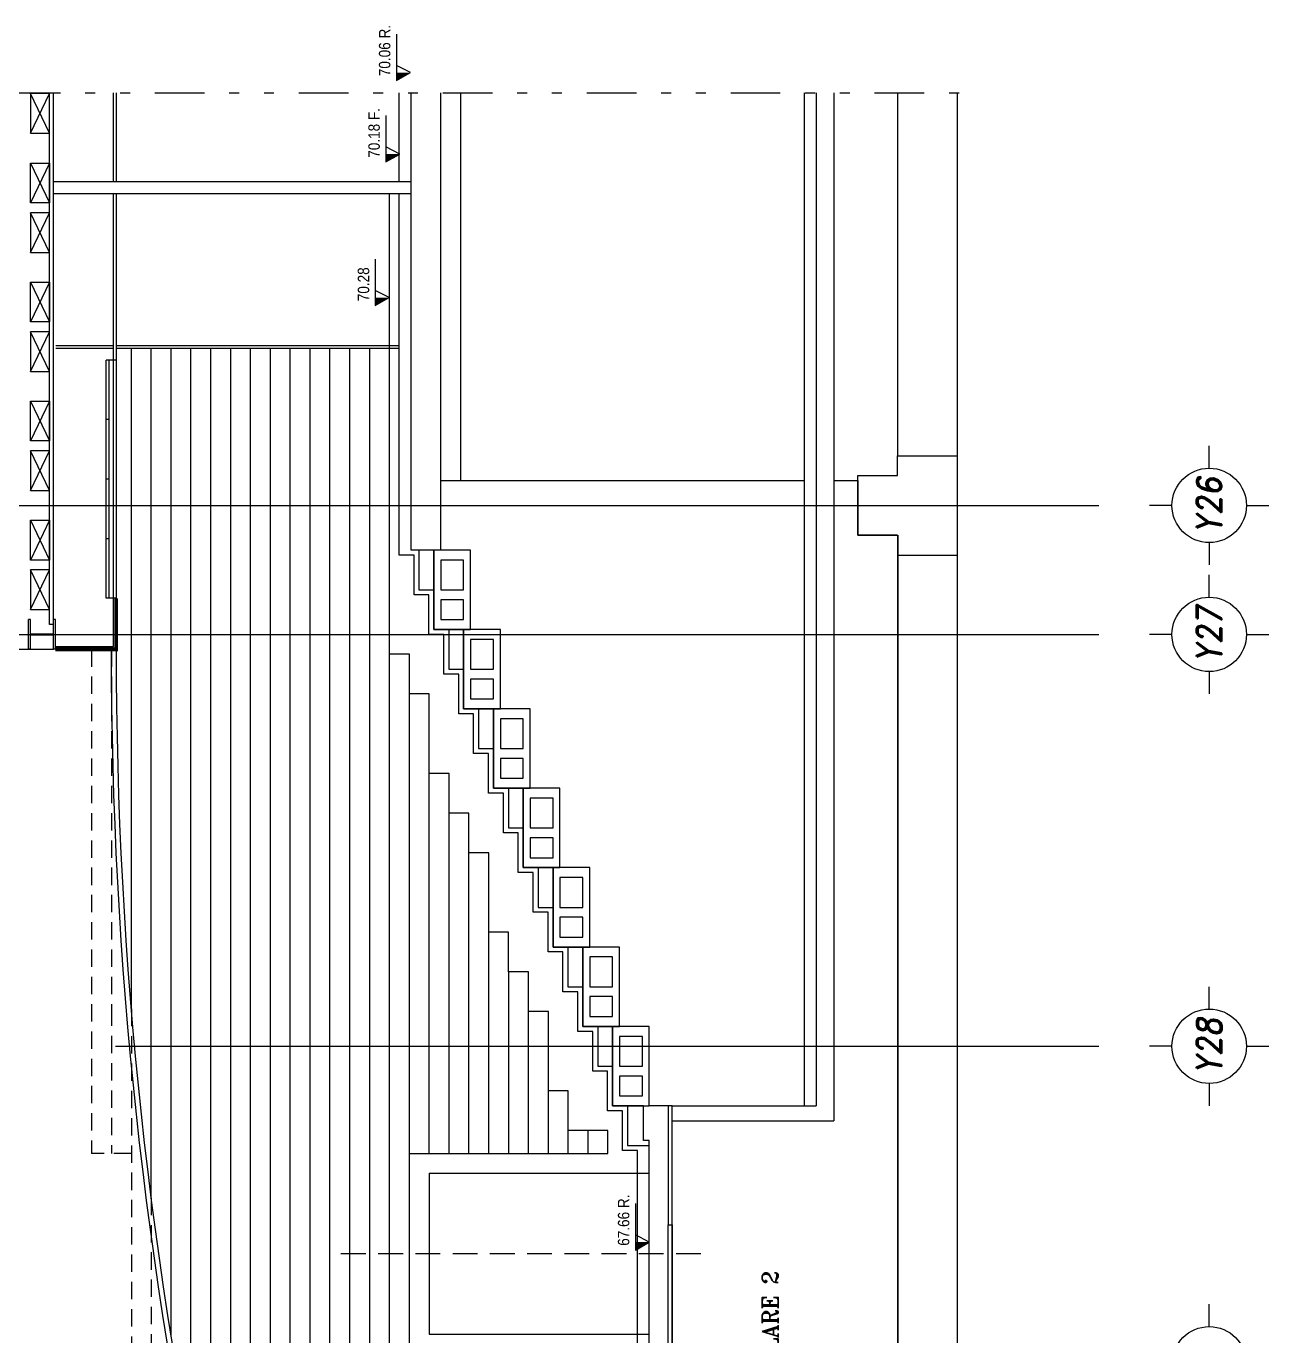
# Model space of a CAD drawing. Extents: x 271.1 to 330.5, y -7 to 33.8.
# Drawn here: x 278.77 to 291.28, y 17.75 to 30.94 of the extents above; entities that cross this region are included whole.
import ezdxf
from ezdxf.enums import TextEntityAlignment as Align

# ---------------------------------------------------------------- set-up
doc = ezdxf.new("R2010")
doc.units = 0
doc.header["$MEASUREMENT"] = 0
for name, pattern in [('ACAD_ISO03W100', [30, 12, -18]), ('DIVIDE', [1.25, 0.5, -0.25, 0, -0.25, 0, -0.25]), ('TRATTEGGIATA', [0.75, 0.5, -0.25])]:
    doc.linetypes.add(name, pattern=pattern)
doc.layers.get('0').update_dxf_attribs({"linetype": 'CONTINUOUS'})
for name, color, linetype in [('025', 1, 'CONTINUOUS'), ('CM', 3, 'CONTINUOUS'), ('CONTROSOFFITTI', 5, 'CONTINUOUS'), ('MAGLIA', 6, 'CONTINUOUS'), ('MURO', 1, 'CONTINUOUS'), ('QUOTAFINITO', 4, 'CONTINUOUS')]:
    doc.layers.add(name, color=color, linetype=linetype)
doc.styles.add('HELV', font='HELV.shx')
doc.styles.add('STYLE2', font='romant.shx')
doc.styles.add('SV', font='ROMAND.shx', dxfattribs={"width": 0.9, "oblique": 10, "height": 50})

msp = doc.modelspace()

# ---------------------------------------------------------------- hatches: boundary and pattern name
at = {"layer": '025'}
for points in [[(282.4972, 30.476), (282.4972, 30.3967), (282.6376, 30.476)], [(282.3908, 29.6541), (282.3908, 29.5748), (282.5311, 29.6541)], [(282.2843, 28.2083), (282.2843, 28.1289), (282.4247, 28.2083)], [(284.9043, 18.6898), (284.9043, 18.6105), (285.0447, 18.6898)]]:
    msp.add_hatch(color=256, dxfattribs=at).paths.add_polyline_path(points)

# ---------------------------------------------------------------- linework, layer by layer
at = {"color": 3, "linetype": 'DIVIDE'}
msp.add_line((272.8142, 30.273), (288.3552, 30.273), dxfattribs=at)
for p, q in [((278.8107, 29.8639), (279.0047, 30.2639)), ((279.0047, 29.8639), (278.8107, 30.2639)), ((279.0047, 24.9139), (279.0047, 30.273)), ((279.0447, 24.9139), (279.0447, 30.273)), ((282.9447, 26.3639), (282.9447, 30.273)), ((283.1447, 26.3639), (283.1447, 30.273)), ((286.7247, 30.273), (286.7247, 20.0639)), ((286.9047, 30.273), (286.9047, 19.9139)), ((288.1447, 30.273), (288.1447, -3.0061)), ((279.0047, 29.5639), (278.8107, 29.1639)), ((278.8107, 29.5639), (279.0047, 29.1639)), ((282.6447, 29.3739), (279.0447, 29.3739)), ((282.6447, 29.2539), (279.0447, 29.2539)), ((278.8107, 28.6639), (279.0047, 29.0639)), ((279.0047, 28.6639), (278.8107, 29.0639)), ((279.0047, 28.3639), (278.8107, 27.9639)), ((278.8107, 28.3639), (279.0047, 27.9639)), ((278.8107, 27.4639), (279.0047, 27.8639)), ((279.0047, 27.4639), (278.8107, 27.8639)), ((279.0047, 27.1639), (278.8107, 26.7639)), ((278.8107, 27.1639), (279.0047, 26.7639)), ((278.8107, 26.2639), (279.0047, 26.6639)), ((279.0047, 26.2639), (278.8107, 26.6639)), ((287.5447, 26.4139), (287.5447, 26.6139)), ((287.5447, 26.6139), (288.1447, 26.6139)), ((287.1447, 25.8139), (287.1447, 26.4139)), ((287.1447, 26.4139), (287.5447, 26.4139)), ((278.8107, 25.9639), (279.0047, 25.5639)), ((279.0047, 25.9639), (278.8107, 25.5639)), ((287.5447, 25.8139), (287.1447, 25.8139)), ((287.5447, 25.6139), (288.1447, 25.6139)), ((278.8107, 25.0639), (279.0047, 25.4639)), ((279.0047, 25.0639), (278.8107, 25.4639)), ((279.0447, 24.9139), (279.0047, 24.9139)), ((277.7247, 24.6639), (279.0447, 24.6639)), ((285.2747, 20.0639), (286.7247, 20.0639)), ((285.2747, 19.9139), (286.9047, 19.9139))]:
    msp.add_line(p, q)
for points in [[(279.0047, 29.8639), (279.0047, 30.2639), (278.8107, 30.2639), (278.8107, 29.8639)], [(279.0047, 29.5639), (279.0047, 29.1639), (278.8107, 29.1639), (278.8107, 29.5639)], [(279.0047, 28.6639), (279.0047, 29.0639), (278.8107, 29.0639), (278.8107, 28.6639)], [(279.0047, 28.3639), (279.0047, 27.9639), (278.8107, 27.9639), (278.8107, 28.3639)], [(279.0047, 27.4639), (279.0047, 27.8639), (278.8107, 27.8639), (278.8107, 27.4639)], [(279.0047, 27.1639), (279.0047, 26.7639), (278.8107, 26.7639), (278.8107, 27.1639)], [(279.0047, 26.2639), (279.0047, 26.6639), (278.8107, 26.6639), (278.8107, 26.2639)], [(279.0047, 25.9639), (279.0047, 25.5639), (278.8107, 25.5639), (278.8107, 25.9639)], [(283.1747, 25.5639), (282.9447, 25.5639), (282.9447, 25.2639), (283.1747, 25.2639)], [(279.0047, 25.0639), (279.0047, 25.4639), (278.8107, 25.4639), (278.8107, 25.0639)], [(283.1747, 25.1639), (282.9447, 25.1639), (282.9447, 24.9639), (283.1747, 24.9639)], [(283.4747, 24.7639), (283.2447, 24.7639), (283.2447, 24.4639), (283.4747, 24.4639)], [(283.4747, 24.3639), (283.2447, 24.3639), (283.2447, 24.1639), (283.4747, 24.1639)], [(283.7747, 23.9639), (283.5447, 23.9639), (283.5447, 23.6639), (283.7747, 23.6639)], [(283.7747, 23.5639), (283.5447, 23.5639), (283.5447, 23.3639), (283.7747, 23.3639)], [(284.0747, 23.1639), (283.8447, 23.1639), (283.8447, 22.8639), (284.0747, 22.8639)], [(284.0747, 22.7639), (283.8447, 22.7639), (283.8447, 22.5639), (284.0747, 22.5639)], [(284.3747, 22.3639), (284.1447, 22.3639), (284.1447, 22.0639), (284.3747, 22.0639)], [(284.3747, 21.9639), (284.1447, 21.9639), (284.1447, 21.7639), (284.3747, 21.7639)], [(284.6747, 21.5639), (284.4447, 21.5639), (284.4447, 21.2639), (284.6747, 21.2639)], [(284.6747, 21.1639), (284.4447, 21.1639), (284.4447, 20.9639), (284.6747, 20.9639)], [(284.9747, 20.7639), (284.7447, 20.7639), (284.7447, 20.4639), (284.9747, 20.4639)], [(284.9747, 20.3639), (284.7447, 20.3639), (284.7447, 20.1639), (284.9747, 20.1639)]]:
    msp.add_lwpolyline(points, close=True)
for points in [[(285.0447, 14.9639), (285.0447, 19.7139), (284.9847, 19.7139), (284.9847, 20.0639), (284.6747, 20.0639), (284.6747, 20.8639), (284.3747, 20.8639), (284.3747, 21.6639), (284.0747, 21.6639), (284.0747, 22.4639), (283.7747, 22.4639), (283.7747, 23.2639), (283.4747, 23.2639), (283.4747, 24.0639), (283.1747, 24.0639), (283.1747, 24.8639), (282.8747, 24.8639), (282.8747, 25.6639), (282.6447, 25.6639), (282.6447, 30.273)], [(282.7247, 25.6639), (282.7247, 25.2639), (282.8747, 25.2639)], [(283.0247, 24.8639), (283.0247, 24.4639), (283.1747, 24.4639)], [(283.3247, 24.0639), (283.3247, 23.6639), (283.4747, 23.6639)], [(283.6247, 23.2639), (283.6247, 22.8639), (283.7747, 22.8639)], [(283.9247, 22.4639), (283.9247, 22.0639), (284.0747, 22.0639)], [(284.2247, 21.6639), (284.2247, 21.2639), (284.3747, 21.2639)], [(284.5247, 20.8639), (284.5247, 20.4639), (284.6747, 20.4639)], [(284.8247, 20.0639), (284.8247, 19.6639), (285.0447, 19.6639)]]:
    msp.add_lwpolyline(points)
at = {"flags": 128}
for points in [[(285.2747, 15.4639), (285.2747, 20.0639), (285.0447, 20.0639), (285.0447, 20.8639), (284.7447, 20.8639), (284.7447, 21.6639), (284.4447, 21.6639), (284.4447, 22.4639), (284.1447, 22.4639), (284.1447, 23.2639), (283.8447, 23.2639), (283.8447, 24.0639), (283.5447, 24.0639), (283.5447, 24.8639), (283.2447, 24.8639), (283.2447, 25.6639), (282.9447, 25.6639), (282.9447, 26.3639), (283.1447, 26.3639)], [(286.9047, 26.3639), (287.1447, 26.3639), (287.1447, 25.8139), (287.5447, 25.8139), (287.5447, 10.9639)]]:
    msp.add_lwpolyline(points, dxfattribs=at)
for points in [[(283.2447, 24.8639), (283.2447, 25.6639), (282.8747, 25.6639), (282.8747, 24.8639)], [(283.5447, 24.0639), (283.5447, 24.8639), (283.1747, 24.8639), (283.1747, 24.0639)], [(283.8447, 23.2639), (283.8447, 24.0639), (283.4747, 24.0639), (283.4747, 23.2639)], [(284.1447, 22.4639), (284.1447, 23.2639), (283.7747, 23.2639), (283.7747, 22.4639)], [(284.4447, 21.6639), (284.4447, 22.4639), (284.0747, 22.4639), (284.0747, 21.6639)], [(284.7447, 20.8639), (284.7447, 21.6639), (284.3747, 21.6639), (284.3747, 20.8639)], [(285.0447, 20.0639), (285.0447, 20.8639), (284.6747, 20.8639), (284.6747, 20.0639)], [(285.2747, 18.8639), (285.2747, 20.0639), (285.2347, 20.0639), (285.2347, 18.8639)], [(285.2747, 18.8639), (285.2747, 17.6639), (285.2347, 17.6639), (285.2347, 18.8639)]]:
    msp.add_lwpolyline(points, close=True, dxfattribs=at)
at = {"layer": '025'}
for p, q in [((282.4972, 30.8646), (282.4972, 30.3967)), ((282.6376, 30.476), (282.4972, 30.5488)), ((282.4972, 30.3967), (282.6376, 30.476)), ((282.3908, 30.0427), (282.3908, 29.5748)), ((282.5311, 29.6541), (282.3908, 29.727)), ((282.3908, 29.5748), (282.5311, 29.6541)), ((282.4279, 24.6139), (282.4279, 29.2539)), ((282.2843, 28.5969), (282.2843, 28.1289)), ((282.4247, 28.2083), (282.2843, 28.2811)), ((282.2843, 28.1289), (282.4247, 28.2083)), ((283.1479, 26.3639), (286.6079, 26.3639)), ((282.6279, 24.6139), (282.4279, 24.6139)), ((282.6279, 24.2139), (282.6279, 24.6139)), ((282.8279, 24.2139), (282.6279, 24.2139)), ((282.8279, 23.4139), (282.8279, 24.2139)), ((283.0279, 23.4139), (282.8279, 23.4139)), ((283.0279, 23.0139), (283.0279, 23.4139)), ((283.2279, 23.0139), (283.0279, 23.0139)), ((283.2279, 22.6139), (283.2279, 23.0139)), ((283.4279, 22.6139), (283.2279, 22.6139)), ((283.4279, 21.8139), (283.4279, 22.6139)), ((283.6279, 21.8139), (283.4279, 21.8139)), ((283.6279, 21.4139), (283.6279, 21.8139)), ((283.8279, 21.4139), (283.6279, 21.4139)), ((283.8279, 21.0139), (283.8279, 21.4139)), ((284.0279, 21.0139), (283.8279, 21.0139)), ((284.0279, 20.2139), (284.0279, 21.0139)), ((284.2279, 20.2139), (284.0279, 20.2139)), ((284.2279, 19.8139), (284.2279, 20.2139)), ((284.4279, 19.8139), (284.2279, 19.8139)), ((284.6279, 19.8139), (284.4279, 19.8139)), ((284.6279, 19.5839), (284.6279, 19.8139)), ((282.6279, 19.5839), (284.6279, 19.5839)), ((282.6279, 17.5639), (282.6279, 19.5839)), ((282.8279, 19.3839), (285.0479, 19.3839)), ((282.8279, 19.3839), (282.8279, 17.7639)), ((284.9043, 19.0784), (284.9043, 18.6105)), ((285.0447, 18.6898), (284.9043, 18.7627)), ((284.9043, 18.6105), (285.0447, 18.6898)), ((282.8279, 17.7639), (285.0479, 17.7639))]:
    msp.add_line(p, q, dxfattribs=at)
at = {"layer": '025', "color": 5, "linetype": 'ACAD_ISO03W100', "ltscale": 0.5}
for p, q in [((279.6479, 29.3739), (279.6479, 30.273)), ((279.6779, 29.3739), (279.6779, 30.273)), ((279.6479, 24.6939), (279.6479, 29.2539)), ((279.6779, 24.6639), (279.6779, 29.2539)), ((279.6479, 27.7239), (279.0659, 27.7239)), ((282.5279, 27.7239), (279.6779, 27.7239)), ((279.6479, 27.6939), (279.0659, 27.6939)), ((282.5279, 27.6939), (279.6779, 27.6939)), ((279.0659, 24.6939), (279.6479, 24.6939))]:
    msp.add_line(p, q, dxfattribs=at)
at = {"layer": '025', "color": 5, "linetype": 'TRATTEGGIATA', "ltscale": 0.35}
for p, q in [((279.4279, 24.6639), (279.4279, 19.5839)), ((279.6279, 24.6639), (279.6279, 21.0433)), ((279.6279, 21.0433), (279.6279, 19.5839)), ((279.8279, 21.0403), (279.8279, 15.3439)), ((279.8279, 19.5839), (279.4279, 19.5839)), ((280.0279, 19.1376), (280.0279, 15.3439))]:
    msp.add_line(p, q, dxfattribs=at)
at = {"layer": '025', "flags": 128}
for points in [[(287.5479, 26.6139), (287.5479, 30.273)], [(287.5479, 25.8139), (287.5479, 2.1562)]]:
    msp.add_lwpolyline(points, dxfattribs=at)
at = {"layer": 'CM'}
for p, q in [((278.7927, 24.6639), (278.7927, 24.9639)), ((278.8107, 24.9639), (278.7927, 24.9639)), ((278.8107, 24.8189), (278.8107, 24.9639)), ((279.0627, 24.9639), (279.0447, 24.9639)), ((279.0627, 24.6639), (279.0627, 24.9639)), ((278.8107, 24.8189), (279.0447, 24.8189)), ((278.8107, 24.6639), (278.8107, 24.8089)), ((278.8107, 24.8089), (279.0447, 24.8089)), ((278.8107, 24.6639), (278.7927, 24.6639)), ((279.0627, 24.6639), (279.0447, 24.6639))]:
    msp.add_line(p, q, dxfattribs=at)
for points in [[(279.0447, 24.8189), (279.0447, 24.9639)], [(279.0447, 24.6639), (279.0447, 24.8089)]]:
    msp.add_lwpolyline(points, dxfattribs=at)
at = {"layer": 'CONTROSOFFITTI', "color": 2, "ltscale": 0.5}
for p, q in [((279.6747, 27.5789), (279.5747, 27.5789)), ((279.5747, 25.1789), (279.5747, 27.5789)), ((279.6047, 25.1789), (279.6047, 27.5789)), ((279.6047, 26.9789), (279.5747, 26.9789)), ((279.6047, 26.3789), (279.5747, 26.3789)), ((279.6047, 25.7789), (279.5747, 25.7789)), ((279.6747, 25.1789), (279.5747, 25.1789))]:
    msp.add_line(p, q, dxfattribs=at)
at = {"layer": 'CONTROSOFFITTI', "ltscale": 0.5}
msp.add_line((279.6747, 27.5789), (279.6747, 25.1789), dxfattribs=at)
at = {"layer": 'CONTROSOFFITTI', "color": 2, "ltscale": 0.5, "const_width": 0.04}
msp.add_lwpolyline([(279.0627, 24.6639), (279.6747, 24.6639), (279.6747, 25.1789)], dxfattribs=at)
at = {"layer": 'MAGLIA'}
for p, q in [((290.6839, 26.4889), (290.6839, 26.7139)), ((271.1195, 26.1139), (289.5709, 26.1139)), ((290.3089, 26.1139), (290.0839, 26.1139)), ((291.0589, 26.1139), (291.2839, 26.1139)), ((290.6839, 25.7389), (290.6839, 25.5139)), ((290.6839, 25.1889), (290.6839, 25.4139)), ((271.1195, 24.8139), (289.5709, 24.8139)), ((290.3089, 24.8139), (290.0839, 24.8139)), ((291.0589, 24.8139), (291.2839, 24.8139)), ((290.6839, 24.4389), (290.6839, 24.2139)), ((290.6839, 21.0389), (290.6839, 21.2639)), ((279.6668, 20.6639), (289.5709, 20.6639)), ((290.3089, 20.6639), (290.0839, 20.6639)), ((291.0589, 20.6639), (291.2839, 20.6639)), ((290.6839, 20.2889), (290.6839, 20.0639)), ((290.6839, 17.8389), (290.6839, 18.0639))]:
    msp.add_line(p, q, dxfattribs=at)
at = {"layer": 'MAGLIA', "linetype": 'TRATTEGGIATA', "ltscale": 0.5}
msp.add_line((281.9391, 18.5739), (285.6401, 18.5739), dxfattribs=at)
at = {"layer": 'MAGLIA'}
for centre in [(290.6839, 26.1139), (290.6839, 24.8139), (290.6839, 20.6639), (290.6839, 17.4639)]:
    msp.add_circle(centre, 0.375, dxfattribs=at)
at = {"layer": 'MURO'}
for p, q in [((279.8247, 27.6939), (279.8247, 21.0433)), ((280.0247, 27.6939), (280.0247, 19.1396)), ((280.2247, 27.6939), (280.2247, 17.7468)), ((280.4247, 27.6939), (280.4247, 16.5957)), ((280.6247, 27.6939), (280.6247, 15.5939)), ((280.8247, 27.6939), (280.8247, 14.6963)), ((281.0247, 27.6939), (281.0247, 13.8768)), ((281.2247, 27.6939), (281.2247, 13.1187)), ((281.4247, 27.6939), (281.4247, 12.4107)), ((281.6247, 27.6939), (281.6247, 11.7446)), ((281.8247, 27.6939), (281.8247, 11.1141)), ((282.0247, 27.6939), (282.0247, 10.5145)), ((282.2247, 27.6939), (282.2247, 9.942)), ((282.4247, 24.6139), (282.4247, 9.3935)), ((282.6247, 24.2139), (282.6247, 19.5839)), ((282.8247, 23.6639), (282.8247, 19.5839)), ((283.0247, 23.0139), (283.0247, 19.5839)), ((283.2247, 22.6139), (283.2247, 19.5839)), ((283.2247, 22.0639), (283.2247, 19.6839)), ((283.4247, 21.8139), (283.4247, 19.5839)), ((283.6247, 21.4139), (283.6247, 19.5839)), ((283.8247, 21.0139), (283.8247, 19.5839)), ((284.0247, 20.2139), (284.0247, 19.5839)), ((284.2247, 19.8139), (284.2247, 19.5839)), ((284.4247, 19.8139), (284.4247, 19.5839))]:
    msp.add_line(p, q, dxfattribs=at)
for radius, start, end in [(43.777, 179.9936, 204.52316), (43.727, 179.99359, 204.55302)]:
    msp.add_arc((323.4017, 24.6591), radius, start, end, dxfattribs=at)
at = {"layer": 'QUOTAFINITO'}
msp.add_line((286.6047, 30.273), (286.6047, 20.0639), dxfattribs=at)
for points in [[(282.5247, 29.3739), (282.5247, 30.273)], [(284.9247, 14.9139), (284.9247, 19.6139), (284.7747, 19.6139), (284.7747, 20.0139), (284.6247, 20.0139), (284.6247, 20.4139), (284.4747, 20.4139), (284.4747, 20.8139), (284.3247, 20.8139), (284.3247, 21.2139), (284.1747, 21.2139), (284.1747, 21.6139), (284.0247, 21.6139), (284.0247, 22.0139), (283.8747, 22.0139), (283.8747, 22.4139), (283.7247, 22.4139), (283.7247, 22.8139), (283.5747, 22.8139), (283.5747, 23.2139), (283.4247, 23.2139), (283.4247, 23.6139), (283.2747, 23.6139), (283.2747, 24.0139), (283.1247, 24.0139), (283.1247, 24.4139), (282.9747, 24.4139), (282.9747, 24.8139), (282.8247, 24.8139), (282.8247, 25.2139), (282.6747, 25.2139), (282.6747, 25.6139), (282.5247, 25.6139), (282.5247, 29.2539)]]:
    msp.add_lwpolyline(points, dxfattribs=at)

# ---------------------------------------------------------------- texts
at = {"layer": '025', "style": 'HELV', "width": 0.85}
for s, p in [('70.06 R.', (282.4363, 30.4396)), ('70.18 F.', (282.3298, 29.6177)), ('70.28', (282.2233, 28.1719)), ('67.66 R.', (284.8433, 18.6534))]:
    msp.add_text(s, height=0.115, rotation=90, dxfattribs=at).set_placement(p)
at = {"layer": '025', "style": 'STYLE2'}
msp.add_text('PARTICOLARE 2', height=0.16, rotation=90, dxfattribs=at).set_placement((286.3426, 16.6455))
at = {"layer": 'MAGLIA', "color": 4, "style": 'SV', "oblique": 10, "width": 0.9}
for tag, p in [('Y26', (290.6839, 26.1139)), ('Y27', (290.6839, 24.8139)), ('Y28', (290.6839, 20.6639))]:
    msp.add_attdef(tag, text='', height=0.25, rotation=90, dxfattribs=at).set_placement(p, align=Align.MIDDLE)

doc.saveas('drawing.dxf')
